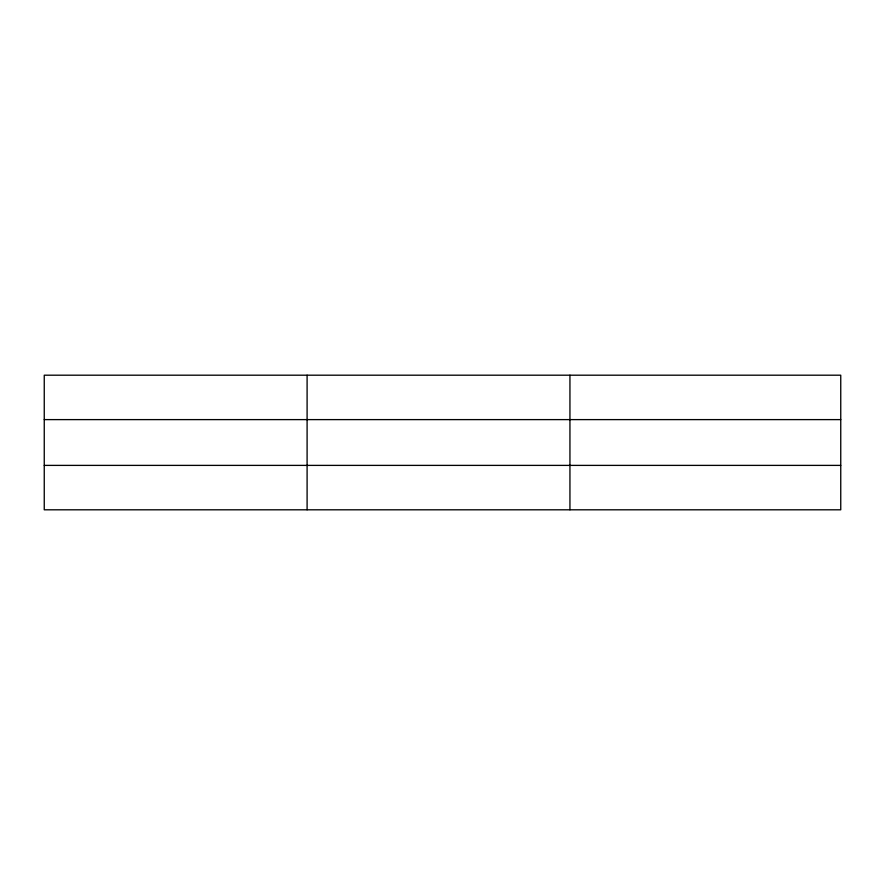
<?xml version="1.0" encoding="UTF-8"?>
<svg xmlns="http://www.w3.org/2000/svg" width="885" height="885" viewBox="0 0 885 885"><rect width="100%" height="100%" fill="white"/><g stroke="black" fill="none" stroke-linecap="round" stroke-linejoin="round"><path stroke-width="1.33" d="M307.095 375.196L307.095 509.804M569.94 375.196L569.94 509.804M840.75 419.612L840.75 375.196L44.25 375.196L44.25 509.804L840.75 509.804L840.75 419.612L44.25 419.612M44.25 465.388L840.75 465.388"/></g></svg>
